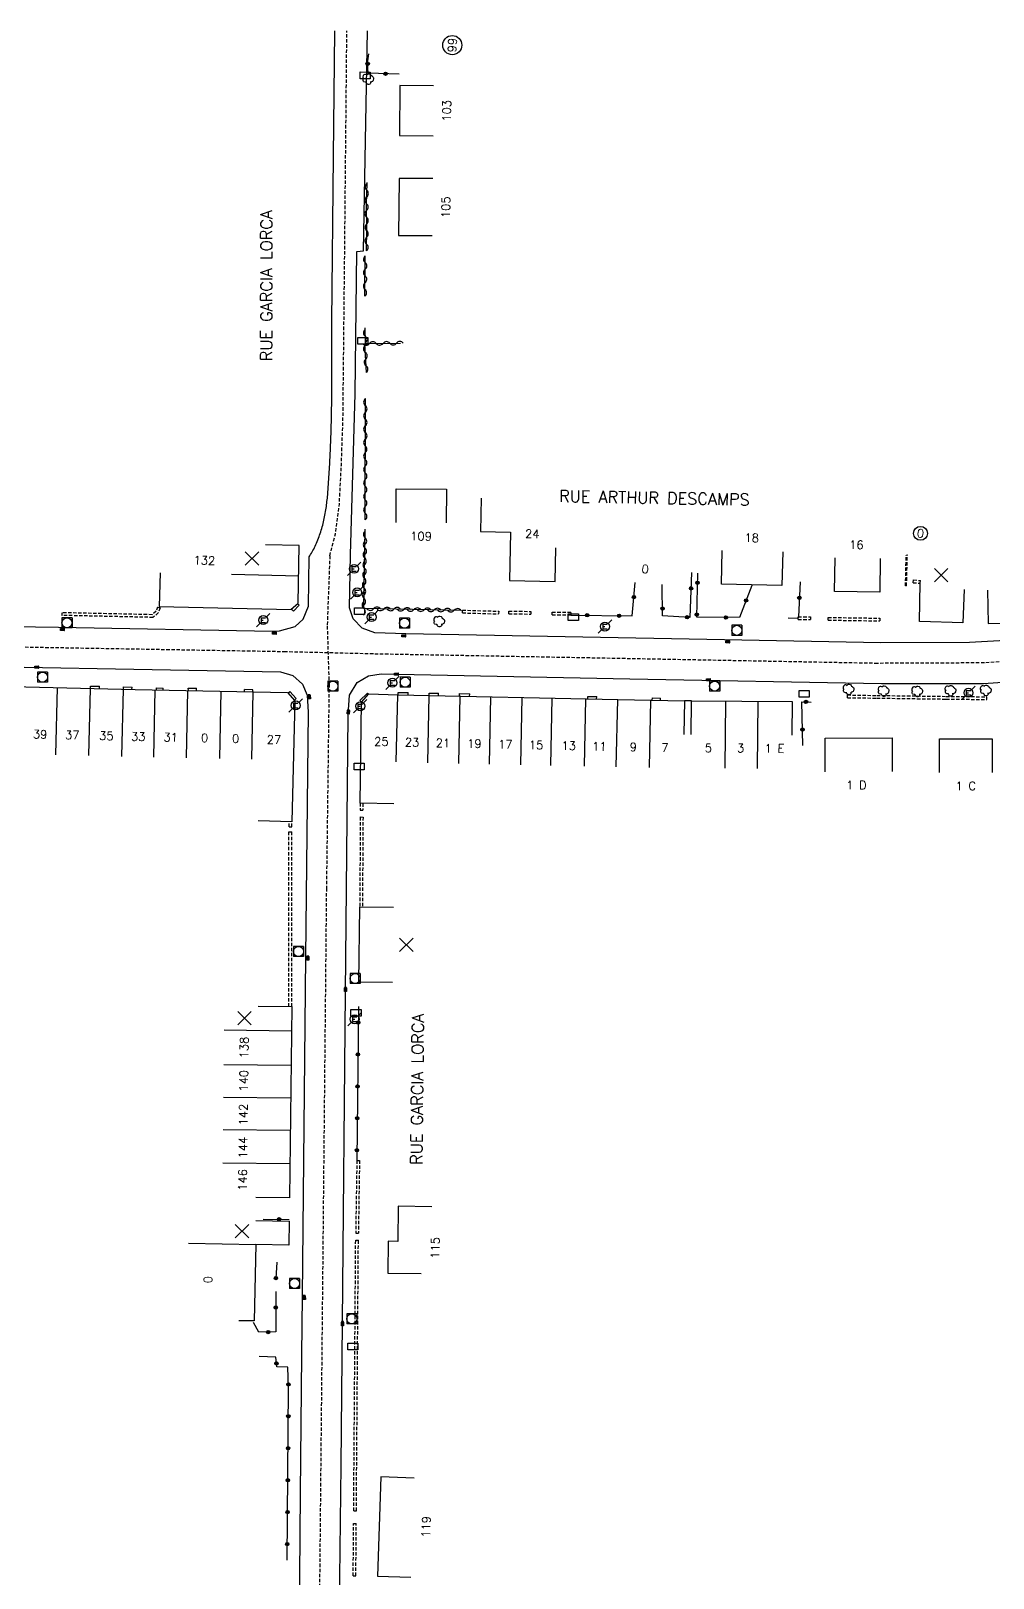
# Model space of a CAD drawing. Header units: millimetres. Extents: x 114000 to 119599, y 120000 to 124063.
# Drawn here: x 114204.6 to 114347.7, y 120769.9 to 121000 of the extents above; entities that cross this region are included whole.
import ezdxf
from ezdxf.enums import TextEntityAlignment as Align

# ---------------------------------------------------------------- set-up
doc = ezdxf.new("R2010")
doc.units = ezdxf.units.MM
doc.linetypes.add('DASHED', pattern=[0.75, 0.5, -0.25])
doc.layers.get('0').update_dxf_attribs({"linetype": 'CONTINUOUS'})
for name, color, linetype in [('W0001', 6, 'DASHED'), ('W0008', 7, 'CONTINUOUS'), ('W0100', 7, 'CONTINUOUS'), ('W0105', 7, 'CONTINUOUS'), ('W0112', 1, 'DASHED'), ('W0300', 7, 'CONTINUOUS'), ('W0310', 3, 'CONTINUOUS'), ('W0322', 7, 'CONTINUOUS'), ('W0400', 7, 'CONTINUOUS'), ('W0420', 7, 'CONTINUOUS'), ('W0471', 7, 'CONTINUOUS'), ('W0989', 7, 'CONTINUOUS'), ('W0991', 7, 'CONTINUOUS'), ('W1102', 7, 'CONTINUOUS'), ('W1471', 7, 'CONTINUOUS')]:
    doc.layers.add(name, color=color, linetype=linetype)
doc.styles.get("Standard").update_dxf_attribs({"font": 'romans.shx', "width": 0.85})

# ---------------------------------------------------------------- blocks, each defined once
blk = doc.blocks.new('T400')
for p, q in [((-0.15, 0.3), (0.15, 0.3)), ((-0.15, -0.25), (-0.15, 0.3)), ((-0.15, 0.15), (0.15, 0.15)), ((-0.15, 0), (0.15, 0)), ((0.15, 0.3), (0.15, -0.25)), ((-0.15, -0.15), (0.15, -0.15)), ((-0.15, -0.25), (-0.15, -0.3)), ((-0.15, -0.3), (0.15, -0.3)), ((0.15, -0.3), (0.15, -0.25))]:
    blk.add_line(p, q)
blk = doc.blocks.new('T471')
for p, q in [((-0.333334, 0.333334), (-0.333334, -0.333334)), ((-0.333334, 0.333334), (0.333334, 0.333334)), ((-0.333334, 0), (0, 0)), ((0.500001, 0.500001), (1.000002, 1.000002)), ((-0.500001, -0.500001), (-1.000002, -1.000002)), ((-0.333334, -0.333334), (0.333334, -0.333334))]:
    blk.add_line(p, q)
blk.add_ellipse((0, 0), major_axis=(0.471405, 0.471405), ratio=1, start_param=5.4977871438, end_param=11.780972451)
blk = doc.blocks.new('T420')
for p, q in [((0.75, 0.75), (-0.75, 0.75)), ((-0.75, 0.75), (-0.75, -0.75)), ((0.75, 0.75), (0.75, -0.75)), ((0.75, -0.75), (-0.75, -0.75))]:
    blk.add_line(p, q)
blk.add_ellipse((0, 0), major_axis=(-0.53, 0.53), ratio=1, start_param=3.926991, end_param=10.210176)
blk = doc.blocks.new('T1471')
at = {"color": 0, "linetype": 'Continuous', "flags": 128}
blk.add_lwpolyline([(-0.75, -0.5), (-0.75, 0.5), (0.75, 0.5), (0.75, -0.5), (-0.75, -0.5)], dxfattribs=at)
blk = doc.blocks.new('T300')
for p, q in [((-0.8, 0.51), (-0.86, 0.34)), ((-0.86, 0.34), (-0.86, 0.17)), ((-0.86, 0.17), (-0.74, 0.06)), ((-0.69, 0.63), (-0.8, 0.51)), ((-0.8, -0.06), (-0.74, 0.06)), ((-0.74, 0.06), (-0.69, 0.11)), ((-0.57, 0.69), (-0.69, 0.63)), ((-0.46, 0.69), (-0.57, 0.69)), ((-0.29, 0.63), (-0.46, 0.69)), ((-0.29, 0.63), (-0.17, 0.74)), ((-0.23, 0.57), (-0.29, 0.63)), ((-0.17, 0.74), (-0.06, 0.8)), ((-0.06, 0.8), (0.06, 0.8)), ((0.06, 0.8), (0.23, 0.74)), ((0.23, 0.74), (0.34, 0.63)), ((0.34, 0.63), (0.4, 0.51)), ((0.46, 0.46), (0.34, 0.46)), ((0.4, 0.51), (0.4, 0.46)), ((0.57, 0.4), (0.46, 0.46)), ((0.57, 0.4), (0.69, 0.29)), ((0.69, 0.29), (0.74, 0.17)), ((0.74, 0.06), (0.69, -0.17)), ((0.74, 0.17), (0.74, 0.06)), ((-0.8, -0.17), (-0.8, -0.06)), ((-0.8, -0.23), (-0.8, -0.17)), ((-0.74, -0.34), (-0.8, -0.23)), ((-0.69, -0.4), (-0.74, -0.34)), ((-0.51, -0.46), (-0.69, -0.4)), ((-0.4, -0.46), (-0.51, -0.46)), ((-0.4, -0.46), (-0.34, -0.46)), ((-0.34, -0.46), (-0.34, -0.4)), ((-0.34, -0.51), (-0.34, -0.46)), ((-0.29, -0.63), (-0.34, -0.51)), ((-0.17, -0.74), (-0.29, -0.63)), ((-0.06, -0.8), (-0.17, -0.74)), ((0.06, -0.8), (-0.06, -0.8)), ((0.17, -0.74), (0.06, -0.8)), ((0.23, -0.69), (0.17, -0.74)), ((0.29, -0.46), (0.23, -0.46)), ((0.29, -0.63), (0.23, -0.69)), ((0.46, -0.4), (0.29, -0.46)), ((0.34, -0.51), (0.29, -0.63)), ((0.34, -0.51), (0.34, -0.46)), ((0.57, -0.34), (0.46, -0.4)), ((0.63, -0.29), (0.57, -0.34)), ((0.69, -0.17), (0.63, -0.29))]:
    blk.add_line(p, q)
blk = doc.blocks.new('t310o')
at = {"color": 0, "linetype": 'Continuous'}
for centre, start, end in [((-0.5, 0.38), 216.8699, 323.1304), ((0.5, -0.37), 36.8699, 143.1303)]:
    blk.add_arc(centre, 0.625, start, end, dxfattribs=at)
blk = doc.blocks.new('t991o')
at = {"color": 0, "linetype": 'Continuous'}
for p, q in [((-1, 1), (1, -1)), ((-1, -1), (1, 1))]:
    blk.add_line(p, q, dxfattribs=at)
blk = doc.blocks.new('t322o')
at = {"color": 0, "linetype": 'Continuous'}
for radius in [0.25, 0.15]:
    blk.add_circle((0, 0), radius, dxfattribs=at)

msp = doc.modelspace()

# ---------------------------------------------------------------- linework, layer by layer
at = {"layer": 'W0001', "flags": 128}
msp.add_lwpolyline([(114249.03, 120921.92), (114249.87, 120925.18), (114250.45, 120929.67), (114250.75, 120935.42), (114250.99, 120942.28), (114251.23, 120965.37), (114251.57, 121000)], dxfattribs=at)
at = {"layer": 'W0001'}
for points in [[(114087.35, 120909.48), (114128.28, 120909.19), (114189.47, 120908.61), (114242.26, 120907.7), (114255.74, 120907.37), (114292.5, 120906.69), (114330.14, 120905.98), (114346.59, 120906.05), (114356.35, 120906.84), (114368.51, 120909.41), (114387.21, 120914.86), (114415.36, 120923.08), (114449.29, 120931.62), (114460.82, 120933.18), (114480.2, 120938.91), (114505.72, 120945.45)], [(114249.03, 120921.92), (114248.64, 120911.49), (114248.92, 120902.84), (114248.52, 120872.51), (114246.96, 120713.18), (114246.16, 120633.99)]]:
    msp.add_lwpolyline(points, dxfattribs=at)
at = {"layer": 'W0008', "flags": 128}
for points in [[(114245.98, 120921.79), (114246.04, 120921.9), (114246.17, 120922.1), (114246.29, 120922.3), (114246.42, 120922.51), (114246.53, 120922.72), (114246.64, 120922.93), (114246.75, 120923.14), (114246.85, 120923.35), (114246.96, 120923.59), (114247.06, 120923.82), (114247.16, 120924.06), (114247.26, 120924.3), (114247.35, 120924.54), (114247.44, 120924.78), (114247.52, 120925.02), (114247.6, 120925.26), (114247.68, 120925.5), (114247.76, 120925.75), (114247.83, 120926), (114247.9, 120926.24), (114247.97, 120926.49), (114248.04, 120926.74), (114248.1, 120926.99), (114248.16, 120927.24), (114248.21, 120927.49), (114248.26, 120927.74), (114248.31, 120927.99), (114248.36, 120928.24), (114248.4, 120928.5), (114248.44, 120928.75), (114248.48, 120929.01), (114248.52, 120929.26), (114248.55, 120929.51), (114248.58, 120929.75), (114248.61, 120930), (114248.64, 120930.25), (114248.67, 120930.5), (114248.69, 120930.75), (114248.72, 120930.99), (114248.74, 120931.24), (114248.76, 120931.49), (114248.78, 120931.74), (114248.8, 120931.99), (114248.81, 120932.24), (114248.83, 120932.49), (114248.85, 120932.73), (114248.86, 120932.98), (114248.88, 120933.23), (114248.89, 120933.48), (114248.91, 120933.73), (114248.93, 120933.98), (114248.94, 120934.23), (114248.95, 120934.48), (114248.97, 120934.73), (114248.98, 120934.98), (114249, 120935.23), (114249.01, 120935.48), (114249.02, 120935.73), (114249.04, 120935.98), (114249.05, 120936.23), (114249.06, 120936.48), (114249.07, 120936.73), (114249.09, 120936.98), (114249.1, 120937.23), (114249.11, 120937.48), (114249.12, 120937.73), (114249.13, 120937.98), (114249.14, 120938.23), (114249.15, 120938.48), (114249.16, 120938.73), (114249.17, 120938.98), (114249.18, 120939.23), (114249.19, 120939.48), (114249.2, 120939.73), (114249.21, 120939.98), (114249.21, 120940.23), (114249.22, 120940.48), (114249.23, 120940.73), (114249.24, 120940.98), (114249.24, 120941.23), (114249.25, 120941.48), (114249.26, 120941.73), (114249.26, 120941.98), (114249.27, 120942.23), (114249.28, 120942.48), (114249.28, 120942.73), (114249.29, 120942.98), (114249.29, 120943.23), (114249.3, 120943.48), (114249.3, 120943.73), (114249.3, 120943.98), (114249.31, 120944.24), (114249.31, 120944.49), (114249.31, 120944.74), (114249.32, 120944.99), (114249.32, 120945.24), (114249.32, 120945.49), (114249.35, 120956.74), (114249.6, 120981.3), (114249.77, 121000)], [(114252.09, 120922.05), (114252.09, 120922.05), (114252.82, 120946.03), (114253.05, 120967.18), (114254.05, 120967.28), (114254.63, 121000)]]:
    msp.add_lwpolyline(points, dxfattribs=at)
at = {"layer": 'W0008'}
for points in [[(114504.47, 120948.52), (114473.57, 120940.95), (114457.11, 120936.99), (114436.2, 120931.84), (114418.88, 120927.47), (114406.5, 120923.98), (114398.26, 120921.61), (114396.28, 120920.99), (114382.66, 120916.9), (114366.69, 120912.09), (114354.34, 120909.62), (114353.11, 120909.52), (114344.16, 120909.02), (114331.01, 120908.99), (114307.74, 120909.42), (114260.35, 120910.31), (114255.71, 120910.46), (114253.85, 120911.15), (114252.51, 120912.56), (114251.95, 120914.18), (114252.09, 120922.05)], [(114087.37, 120912.46), (114149.12, 120912.02), (114174.43, 120911.83), (114208.66, 120911.29), (114240.48, 120910.72), (114241.56, 120910.78), (114243.89, 120911.4), (114245.09, 120912.52), (114245.88, 120914.43), (114245.98, 120921.79)], [(114087.33, 120906.51), (114130.88, 120906.19), (114155.21, 120906.02), (114175.31, 120905.86), (114181.72, 120905.77), (114241.72, 120904.66), (114243.54, 120904.1), (114244.99, 120902.83), (114245.64, 120901.18), (114245.82, 120898.68), (114245.43, 120862.26), (114244.92, 120811.82), (114244.81, 120803.04), (114244.61, 120782.52), (114244.4, 120757.74), (114244.37, 120755.79), (114244.13, 120732.93), (114243.9, 120711.01), (114243.75, 120695.02), (114243.53, 120674.99), (114243.45, 120664.64), (114243.16, 120634.02)], [(114249.15, 120633.95), (114249.37, 120653.36), (114249.46, 120663.44), (114249.46, 120663.47), (114249.67, 120673.57), (114249.86, 120691.05), (114250, 120714), (114250.21, 120732.54), (114250.39, 120757.48), (114250.39, 120757.46), (114250.7, 120786.62), (114250.91, 120807.93), (114251.35, 120856.9), (114251.75, 120898.27), (114251.97, 120901.18), (114253.12, 120903.07), (114254.81, 120904.09), (114256.69, 120904.37), (114293.65, 120903.65), (114331.09, 120902.93), (114346.26, 120902.93), (114355.49, 120903.57)]]:
    msp.add_lwpolyline(points, dxfattribs=at)
at = {"layer": 'W0100', "flags": 128}
for points in [[(114264.46, 120991.85), (114259.46, 120991.89), (114259.4, 120984.46), (114264.4, 120984.42)], [(114264.33, 120978.03), (114259.33, 120978.07), (114259.26, 120969.59), (114264.26, 120969.55)], [(114258.88, 120926.87), (114258.92, 120931.87), (114266.4, 120931.82), (114266.36, 120926.82)]]:
    msp.add_lwpolyline(points, dxfattribs=at)
at = {"layer": 'W0100'}
for points in [[(114271.54, 120930.52), (114271.44, 120925.52), (114275.92, 120925.43), (114275.78, 120918.27), (114282.55, 120918.13), (114282.66, 120923.13)], [(114223.78, 120919.4), (114223.65, 120914.41), (114243.26, 120913.92), (114243.24, 120913.93), (114244.31, 120914.89), (114244.49, 120923.47), (114239.49, 120923.58)], [(114316.4, 120922.51), (114316.29, 120917.51), (114307.29, 120917.7), (114307.39, 120922.7)], [(114330.91, 120921.52), (114330.84, 120916.52), (114324.12, 120916.62), (114324.2, 120921.62)], [(114343.37, 120916.94), (114343.21, 120911.94), (114336.77, 120912.15), (114336.74, 120912.14), (114336.85, 120917.86)], [(114346.85, 120916.84), (114346.95, 120911.84), (114358.91, 120912.07), (114358.81, 120917.07)], [(114086.34, 120897.58), (114086.3, 120902.58), (114109.63, 120902.75), (114137.51, 120902.94), (114174.46, 120903.13), (114179.44, 120903.01), (114220.06, 120902.05), (114242.73, 120901.59), (114243.82, 120900.38), (114243.37, 120882.38), (114238.37, 120882.5)], [(114258.56, 120885.06), (114253.56, 120885.12), (114253.73, 120900.18), (114254.85, 120901.38), (114259.15, 120901.27), (114259.18, 120901.23), (114291.85, 120900.53), (114301.78, 120900.35), (114301.69, 120895.35)], [(114302.8, 120895.37), (114302.84, 120900.37), (114317.78, 120900.26), (114317.74, 120895.26)], [(114322.73, 120889.82), (114322.72, 120894.82), (114332.69, 120894.85), (114332.7, 120889.85)], [(114339.73, 120889.68), (114339.73, 120894.68), (114347.55, 120894.69), (114347.55, 120889.69)], [(114258.34, 120858.44), (114253.34, 120858.5), (114253.48, 120869.73), (114258.48, 120869.66)], [(114238.36, 120854.92), (114243.36, 120854.87), (114243.04, 120826.41), (114238.04, 120826.47)], [(114264.22, 120825.1), (114259.22, 120825.19), (114259.13, 120819.95), (114257.72, 120819.97), (114257.64, 120815.24), (114262.64, 120815.15)], [(114238.01, 120823.07), (114243.01, 120822.96), (114242.93, 120819.37), (114238.02, 120819.48), (114237.78, 120808.11), (114235.52, 120808.15)], [(114261.6, 120784.74), (114256.6, 120784.91), (114256.1, 120770.16), (114261.1, 120769.99)]]:
    msp.add_lwpolyline(points, dxfattribs=at)
at = {"layer": 'W0105'}
for p, q in [((114243.31, 120913.99), (114243.63, 120913.69)), ((114244.23, 120914.81), (114244.48, 120914.58)), ((114213.42, 120902.21), (114213.43, 120902.54)), ((114214.79, 120902.18), (114214.79, 120902.52)), ((114218.34, 120902.09), (114218.35, 120902.44)), ((114219.6, 120902.06), (114219.61, 120902.39)), ((114223.24, 120901.99), (114223.24, 120902.27)), ((114224.22, 120901.97), (114224.23, 120902.24)), ((114227.99, 120901.89), (114227.98, 120902.24)), ((114229.22, 120901.87), (114229.21, 120902.26)), ((114236.34, 120901.72), (114236.34, 120902.02)), ((114237.59, 120901.7), (114237.59, 120901.99)), ((114242.81, 120901.5), (114243.06, 120901.74)), ((114243.77, 120900.44), (114244.05, 120900.72)), ((114253.73, 120900.18), (114253.51, 120900.41)), ((114254.81, 120901.34), (114254.66, 120901.49)), ((114259.18, 120901.23), (114259.18, 120901.58)), ((114260.68, 120901.2), (114260.67, 120901.6)), ((114263.81, 120901.13), (114263.81, 120901.51)), ((114265.2, 120901.1), (114265.2, 120901.5)), ((114268.32, 120901.04), (114268.34, 120901.45)), ((114269.83, 120901), (114269.84, 120901.41)), ((114287.4, 120900.62), (114287.41, 120901.01)), ((114288.72, 120900.59), (114288.73, 120900.98)), ((114297, 120900.44), (114297.01, 120900.78)), ((114298.23, 120900.41), (114298.23, 120900.77))]:
    msp.add_line(p, q, dxfattribs=at)
for points in [[(114243.63, 120913.69), (114244.48, 120914.58)], [(114213.43, 120902.54), (114214.79, 120902.52)], [(114218.35, 120902.44), (114219.61, 120902.39)], [(114223.24, 120902.27), (114224.23, 120902.24)], [(114227.98, 120902.24), (114229.21, 120902.26)], [(114237.59, 120901.99), (114236.34, 120902.02)], [(114243.06, 120901.74), (114244.05, 120900.72)], [(114253.51, 120900.41), (114254.66, 120901.49)], [(114259.18, 120901.58), (114260.67, 120901.6)], [(114263.81, 120901.51), (114265.2, 120901.5)], [(114268.34, 120901.45), (114269.84, 120901.41)], [(114287.41, 120901.01), (114288.73, 120900.98)], [(114297.01, 120900.78), (114298.23, 120900.77)], [(114302.84, 120900.37), (114301.78, 120900.35)]]:
    msp.add_lwpolyline(points, dxfattribs=at)
at = {"layer": 'W0112'}
for p, q in [((114334.77, 120922.03), (114334.94, 120922.05)), ((114334.82, 120917.48), (114334.94, 120922.05)), ((114335.82, 120917.93), (114335.85, 120918.33)), ((114336.85, 120917.86), (114336.87, 120918.26)), ((114223.4, 120914.31), (114223.78, 120914.18)), ((114268.76, 120913.44), (114268.77, 120913.84)), ((114274.15, 120913.69), (114274.14, 120913.29)), ((114275.67, 120913.31), (114275.67, 120913.71)), ((114278.95, 120913.66), (114278.95, 120913.26)), ((114209.19, 120913.46), (114209.18, 120913.06)), ((114282.12, 120913.15), (114282.12, 120913.55)), ((114284.93, 120913.12), (114284.94, 120913.52)), ((114318.71, 120912.45), (114318.71, 120912.85)), ((114320.55, 120912.83), (114320.54, 120912.43)), ((114323.14, 120912.36), (114323.15, 120912.76)), ((114330.83, 120912.65), (114330.83, 120912.25)), ((114326.01, 120900.82), (114326.01, 120901.23)), ((114346.78, 120900.55), (114346.78, 120900.96)), ((114253.56, 120884.09), (114253.96, 120884.09)), ((114253.96, 120885.11), (114253.96, 120884.09)), ((114242.97, 120881.6), (114242.97, 120882.39)), ((114242.97, 120881.6), (114243.37, 120881.6)), ((114253.57, 120883.08), (114253.97, 120883.07)), ((114253.97, 120883.07), (114253.88, 120869.72)), ((114242.96, 120880.86), (114243.36, 120880.86)), ((114242.96, 120854.87), (114242.96, 120880.86)), ((114253.05, 120832), (114253.45, 120831.99)), ((114252.88, 120821.16), (114253.28, 120821.15)), ((114252.88, 120820.15), (114253.28, 120820.14)), ((114252.57, 120777.99), (114252.96, 120777.98)), ((114252.58, 120779.87), (114252.98, 120779.87)), ((114252.51, 120770.21), (114252.91, 120770.21))]:
    msp.add_line(p, q, dxfattribs=at)
for points in [[(114334.82, 120917.48), (114334.66, 120917.46), (114334.77, 120922.03)], [(114335.85, 120918.33), (114336.87, 120918.26)], [(114335.82, 120917.93), (114336.85, 120917.86)], [(114223.78, 120914.18), (114223.52, 120913.44), (114222.73, 120912.76), (114209.18, 120913.06)], [(114223.4, 120914.31), (114223.18, 120913.67), (114222.59, 120913.17), (114209.19, 120913.46)], [(114268.77, 120913.84), (114274.15, 120913.69)], [(114275.67, 120913.71), (114278.95, 120913.66)], [(114268.76, 120913.44), (114274.14, 120913.29)], [(114275.67, 120913.31), (114278.95, 120913.26)], [(114282.12, 120913.55), (114284.94, 120913.52)], [(114282.12, 120913.15), (114284.93, 120913.12)], [(114318.71, 120912.85), (114320.55, 120912.83)], [(114318.71, 120912.45), (114320.54, 120912.43)], [(114323.14, 120912.36), (114330.83, 120912.25)], [(114323.15, 120912.76), (114330.83, 120912.65)], [(114326.01, 120901.23), (114330.38, 120901.16), (114340.69, 120901.02), (114346.78, 120900.96)], [(114326.01, 120900.82), (114330.37, 120900.76), (114340.68, 120900.62), (114346.78, 120900.55)], [(114253.56, 120885.12), (114253.56, 120884.09)], [(114243.37, 120881.6), (114243.37, 120882.38)], [(114253.57, 120883.08), (114253.48, 120869.73)], [(114243.36, 120854.87), (114243.36, 120880.86)], [(114253.05, 120832), (114252.88, 120821.16)], [(114253.45, 120831.99), (114253.28, 120821.15)], [(114252.58, 120779.87), (114252.62, 120785.11), (114252.88, 120820.15)], [(114252.98, 120779.87), (114253.02, 120785.11), (114253.28, 120820.14)], [(114252.51, 120770.21), (114252.57, 120777.99)], [(114252.91, 120770.21), (114252.96, 120777.98)]]:
    msp.add_lwpolyline(points, dxfattribs=at)
at = {"layer": 'W0310', "flags": 128}
for points in [[(114254.49, 120967.3), (114254.53, 120970.62), (114254.49, 120974.18), (114254.57, 120977.46)], [(114254.26, 120960.55), (114254.31, 120966.57)], [(114254.34, 120953.59), (114254.28, 120955.83)], [(114254.48, 120949.2), (114254.24, 120953.49), (114259.57, 120953.55)], [(114254.31, 120927.27), (114254.32, 120945.32)]]:
    msp.add_lwpolyline(points, dxfattribs=at)
at = {"layer": 'W0310'}
msp.add_lwpolyline([(114268.55, 120913.81), (114254.08, 120914.08), (114254.3, 120925.88)], dxfattribs=at)
at = {"layer": 'W0322'}
for p, q in [((114253.28, 120854.88), (114253.05, 120832)), ((114239.11, 120823.26), (114243, 120823.23)), ((114241.14, 120816.87), (114241.02, 120814.45))]:
    msp.add_line(p, q, dxfattribs=at)
at = {"layer": 'W0322', "flags": 128}
msp.add_lwpolyline([(114259.33, 120993.59), (114254.72, 120993.7), (114254.66, 120995.21), (114254.82, 120996.61)], dxfattribs=at)
at = {"layer": 'W0322'}
for points in [[(114302.85, 120919.46), (114302.6, 120912.77), (114298.53, 120912.98), (114298.49, 120917.65)], [(114311.81, 120917.51), (114309.96, 120912.73), (114303.6, 120912.78), (114303.75, 120919.36)], [(114284.93, 120913.12), (114294, 120912.99), (114294.46, 120917.96)], [(114318.98, 120918.05), (114318.74, 120912.86), (114318.65, 120912.58), (114317.19, 120912.63)], [(114319.38, 120893.7), (114319.26, 120900.22), (114320.62, 120900.15)], [(114240.98, 120812.5), (114240.98, 120806.48), (114238.47, 120806.46), (114237.7, 120807.87)], [(114242.7, 120772.55), (114242.9, 120798.21), (114242.8, 120801.24), (114241.14, 120801.28), (114240.99, 120802.71), (114238.51, 120802.83)]]:
    msp.add_lwpolyline(points, dxfattribs=at)
at = {"layer": 'W1102'}
for p, q in [((114234.4, 120919.18), (114244.4, 120918.97)), ((114208.29, 120892.32), (114208.53, 120902.32)), ((114213.21, 120892.21), (114213.44, 120902.21)), ((114218.12, 120892.09), (114218.36, 120902.09)), ((114222.86, 120891.99), (114223.06, 120901.99)), ((114227.7, 120891.89), (114227.9, 120901.89)), ((114232.66, 120891.79), (114232.86, 120901.79)), ((114237.41, 120891.7), (114237.61, 120901.7)), ((114258.89, 120891.27), (114259.15, 120901.27)), ((114263.59, 120891.13), (114263.8, 120901.13)), ((114268.21, 120891.04), (114268.42, 120901.03)), ((114272.76, 120890.94), (114272.98, 120900.93)), ((114277.42, 120890.84), (114277.63, 120900.83)), ((114281.9, 120890.74), (114282.12, 120900.74)), ((114286.92, 120890.63), (114287.13, 120900.63)), ((114291.63, 120890.53), (114291.85, 120900.53)), ((114296.59, 120890.44), (114296.76, 120900.44)), ((114307.85, 120890.33), (114307.92, 120900.33)), ((114312.66, 120890.3), (114312.74, 120900.3)), ((114233.32, 120851.4), (114243.32, 120851.29)), ((114233.26, 120846.26), (114243.26, 120846.15)), ((114233.21, 120841.42), (114243.2, 120841.31)), ((114233.15, 120836.58), (114243.15, 120836.47)), ((114233.1, 120831.66), (114243.09, 120831.55)), ((114228.02, 120819.68), (114238.02, 120819.48))]:
    msp.add_line(p, q, dxfattribs=at)
for centre, radius in [((114267.25, 120997.89), 1.42), ((114336.89, 120925.27), 1.03)]:
    msp.add_circle(centre, radius, dxfattribs=at)

# ---------------------------------------------------------------- block references
at = {"layer": 'W0300'}
for p in [(114254.79, 120992.84), (114265.34, 120912.15), (114326.23, 120902.03), (114331.45, 120901.81), (114336.45, 120901.74), (114341.39, 120901.86), (114346.65, 120901.91)]:
    msp.add_blockref('T300', p, dxfattribs=at)
at = {"layer": 'W0310'}
for p, rotation in [((114254.54, 120976.3), 88.76361138663759), ((114254.5, 120974.3), 88.76361138663759), ((114254.51, 120972.3), 90.51384962813258), ((114254.52, 120970.3), 89.44938426882999), ((114254.5, 120968.3), 89.44938426882999), ((114254.3, 120965.55), 89.55104005652649), ((114254.29, 120963.55), 89.55104005652649), ((114254.27, 120961.55), 89.55104005652649), ((114254.31, 120954.59), 91.37935823137143), ((114254.95, 120953.49), 0.7434677493031387), ((114254.32, 120952.19), 93.22684739948363), ((114256.95, 120953.52), 0.7434677493031387), ((114258.95, 120953.55), 0.7434677493031387), ((114254.43, 120950.19), 93.22684739948363), ((114254.32, 120944.27), 89.96683682301867), ((114254.32, 120940.27), 89.96683682301867), ((114254.32, 120942.27), 89.96683682301867), ((114254.31, 120938.27), 89.96683682301867), ((114254.31, 120936.27), 89.96683682301867), ((114254.31, 120934.27), 89.96683682301867), ((114254.31, 120932.27), 89.96683682301867), ((114254.31, 120930.27), 89.96683682301867), ((114254.31, 120928.27), 89.96683682301867), ((114254.28, 120924.61), 88.92204537499056), ((114254.25, 120923.11), 88.92204537499056), ((114254.2, 120920.11), 88.92204537499056), ((114254.22, 120921.61), 88.92204537499056), ((114254.17, 120918.61), 88.92204537499056), ((114254.11, 120915.61), 88.92204537499056), ((114254.14, 120917.11), 88.92204537499056), ((114254.08, 120914.11), 88.92204537499056), ((114255.55, 120914.05), 178.9425907633699), ((114257.05, 120914.02), 178.9425907633699), ((114258.55, 120914), 178.9425907633699), ((114260.05, 120913.97), 178.9425907633699), ((114261.55, 120913.94), 178.9425907633699), ((114263.05, 120913.91), 178.9425907633699), ((114264.55, 120913.89), 178.9425907633699), ((114266.05, 120913.86), 178.9425907633699), ((114267.55, 120913.83), 178.9425907633699)]:
    msp.add_blockref('t310o', p, dxfattribs=dict(at, rotation=rotation))
at = {"layer": 'W0322'}
for p, rotation in [((114254.66, 120995.1), 92.35519841660079), ((114257.33, 120993.64), 178.5823057586676), ((114294.26, 120915.78), 84.70064007815921), ((114302.76, 120917.09), 267.8258161102856), ((114303.72, 120917.93), 88.69280960274958), ((114318.87, 120915.68), 267.3665082278111), ((114298.52, 120914.08), 90.4535733300361), ((114310.95, 120915.3), 248.7986330742351), ((114287.31, 120913.08), 359.1592686290593), ((114292.06, 120913.01), 359.1592686290593), ((114302.17, 120912.79), 177.1025936183781), ((114303.61, 120913.18), 88.69280960274958), ((114307.96, 120912.75), 179.5402903512197), ((114319.86, 120900.19), 356.8902018253769), ((114319.34, 120896.07), 91.11531579040837), ((114253.26, 120852.51), 269.4242253078909), ((114253.21, 120847.76), 269.4242253078909), ((114253.16, 120843.01), 269.4242253078909), ((114253.11, 120838.26), 269.4242253078909), ((114253.07, 120833.51), 269.4242253078909), ((114241.48, 120823.24), 359.4554426100664), ((114241.02, 120814.49), 267.1589658208319), ((114240.98, 120810.12), 269.9810568657347), ((114239.87, 120806.47), 180.5031995056967), ((114241.09, 120801.8), 95.7663176224507), ((114242.88, 120798.68), 91.79642748107942), ((114242.86, 120793.93), 89.54909463788907), ((114242.83, 120789.18), 89.54909463788907), ((114242.79, 120784.43), 89.54909463788907), ((114242.75, 120779.68), 89.54909463788907), ((114242.71, 120774.93), 89.54909463788907)]:
    msp.add_blockref('t322o', p, dxfattribs=dict(at, rotation=rotation))
at = {"layer": 'W0400'}
for p, rotation in [((114209.28, 120910.96), 90), ((114240.8, 120910.42), 90), ((114260.06, 120910.01), 90), ((114308.23, 120909.12), 90), ((114205.46, 120905.36), 90), ((114258.93, 120904.33), 90), ((114305.38, 120903.46), 90), ((114245.98, 120900.96), 185.0743281478123), ((114251.78, 120898.69), 175.9294193266699), ((114245.74, 120862.09), 180), ((114251.35, 120857.44), 180), ((114245.24, 120811.6), 180.3407119547477), ((114250.91, 120807.71), 180)]:
    msp.add_blockref('T400', p, dxfattribs=dict(at, rotation=rotation))
at = {"layer": 'W0420'}
for p in [(114209.94, 120911.95), (114260.14, 120911.91), (114309.58, 120910.84), (114206.31, 120903.89), (114249.49, 120902.53), (114260.23, 120903.12), (114306.27, 120902.55), (114244.38, 120863.07), (114252.79, 120859.04), (114243.79, 120813.68), (114252.29, 120808.43)]:
    msp.add_blockref('T420', p, dxfattribs=at)
at = {"layer": 'W0471'}
for p in [(114252.64, 120919.99), (114253.1, 120916.48), (114255.24, 120912.82), (114239.13, 120912.36), (114289.96, 120911.41), (114258.35, 120903.04), (114344.03, 120901.56), (114243.95, 120899.67), (114253.55, 120899.55), (114252.73, 120853)]:
    msp.add_blockref('T471', p, dxfattribs=at)
at = {"layer": 'W0991', "rotation": 90}
for p in [(114237.45, 120921.52), (114339.95, 120919.05), (114260.41, 120864.06), (114236.34, 120853.16), (114235.97, 120821.46)]:
    msp.add_blockref('t991o', p, dxfattribs=at)
at = {"layer": 'W1471'}
for p, rotation in [((114254.29, 120993.38), 358.9856302459855), ((114253.95, 120953.91), 179.3800476857634)]:
    msp.add_blockref('T1471', p, dxfattribs=dict(at, rotation=rotation))
for p in [(114253.43, 120913.7), (114285.25, 120912.82), (114319.58, 120901.4), (114253.38, 120890.6), (114252.93, 120853.93), (114252.46, 120804.31)]:
    msp.add_blockref('T1471', p, dxfattribs=at)

# ---------------------------------------------------------------- texts
at = {"layer": 'W0989'}
for s, rotation, p in [('RUE GARCIA LORCA', 90, (114239.6, 120962.13)), ('RUE ARTHUR DESCAMPS', 358.9167, (114297.32, 120930.55)), ('RUE GARCIA LORCA', 89.4374, (114262.03, 120842.6))]:
    msp.add_text(s, height=1.75, rotation=rotation, dxfattribs=at).set_placement(p, align=Align.MIDDLE)
at = {"layer": 'W0991'}
for s, rotation, p in [('99', 87.029, (114267.25, 120997.89)), ('103', 89.542, (114266.43, 120988.12)), ('105', 89.4817, (114266.29, 120973.77)), ('109', 359.583, (114262.61, 120924.85)), ('24', 358.825, (114279.16, 120925.2)), ('18', 358.8231, (114311.8, 120924.61)), ('0', 355.7595, (114336.89, 120925.27)), ('16', 359.1294, (114327.36, 120923.57)), ('132', 358.5689, (114230.38, 120921.24)), ('0', 359.1486, (114295.94, 120919.95)), ('39', 358.6476, (114205.95, 120895.38)), ('37', 358.6492, (114210.73, 120895.27)), ('35', 358.651, (114215.8, 120895.15)), ('33', 358.8387, (114220.54, 120895.04)), ('31', 358.8403, (114225.37, 120894.94)), ('0', 358.8424, (114230.4, 120894.84)), ('0', 358.8422, (114235.02, 120894.74)), ('27', 358.8363, (114240.72, 120894.59)), ('25', 359.5427, (114256.7, 120894.3)), ('23', 358.7625, (114261.27, 120894.19)), ('21', 358.7628, (114265.85, 120894.09)), ('19', 358.762, (114270.53, 120893.99)), ('17', 358.7612, (114275.15, 120893.89)), ('15', 358.7619, (114279.72, 120893.79)), ('13', 358.763, (114284.56, 120893.68)), ('11', 358.7581, (114289.13, 120893.58)), ('9', 358.9859, (114294.16, 120893.48)), ('7', 358.9901, (114298.89, 120893.4)), ('5', 359.586, (114305.35, 120893.35)), ('3', 359.5861, (114310.13, 120893.32)), ('1 E', 359.5902, (114315.17, 120893.28)), ('1 D', 0.1724, (114327.36, 120887.83)), ('1 C', 0.0513, (114343.63, 120887.69)), ('138', 89.3556, (114236.29, 120848.79)), ('140', 89.3557, (114236.23, 120843.84)), ('142', 89.3562, (114236.17, 120838.81)), ('144', 89.3585, (114236.12, 120833.9)), ('146', 89.3597, (114236.06, 120829.09)), ('115', 89.0081, (114264.71, 120818.98)), ('0', 88.8058, (114230.91, 120814.26)), ('119', 88.0351, (114263.35, 120777.49))]:
    msp.add_text(s, height=1.25, rotation=rotation, dxfattribs=at).set_placement(p, align=Align.MIDDLE)

doc.saveas('drawing.dxf')
